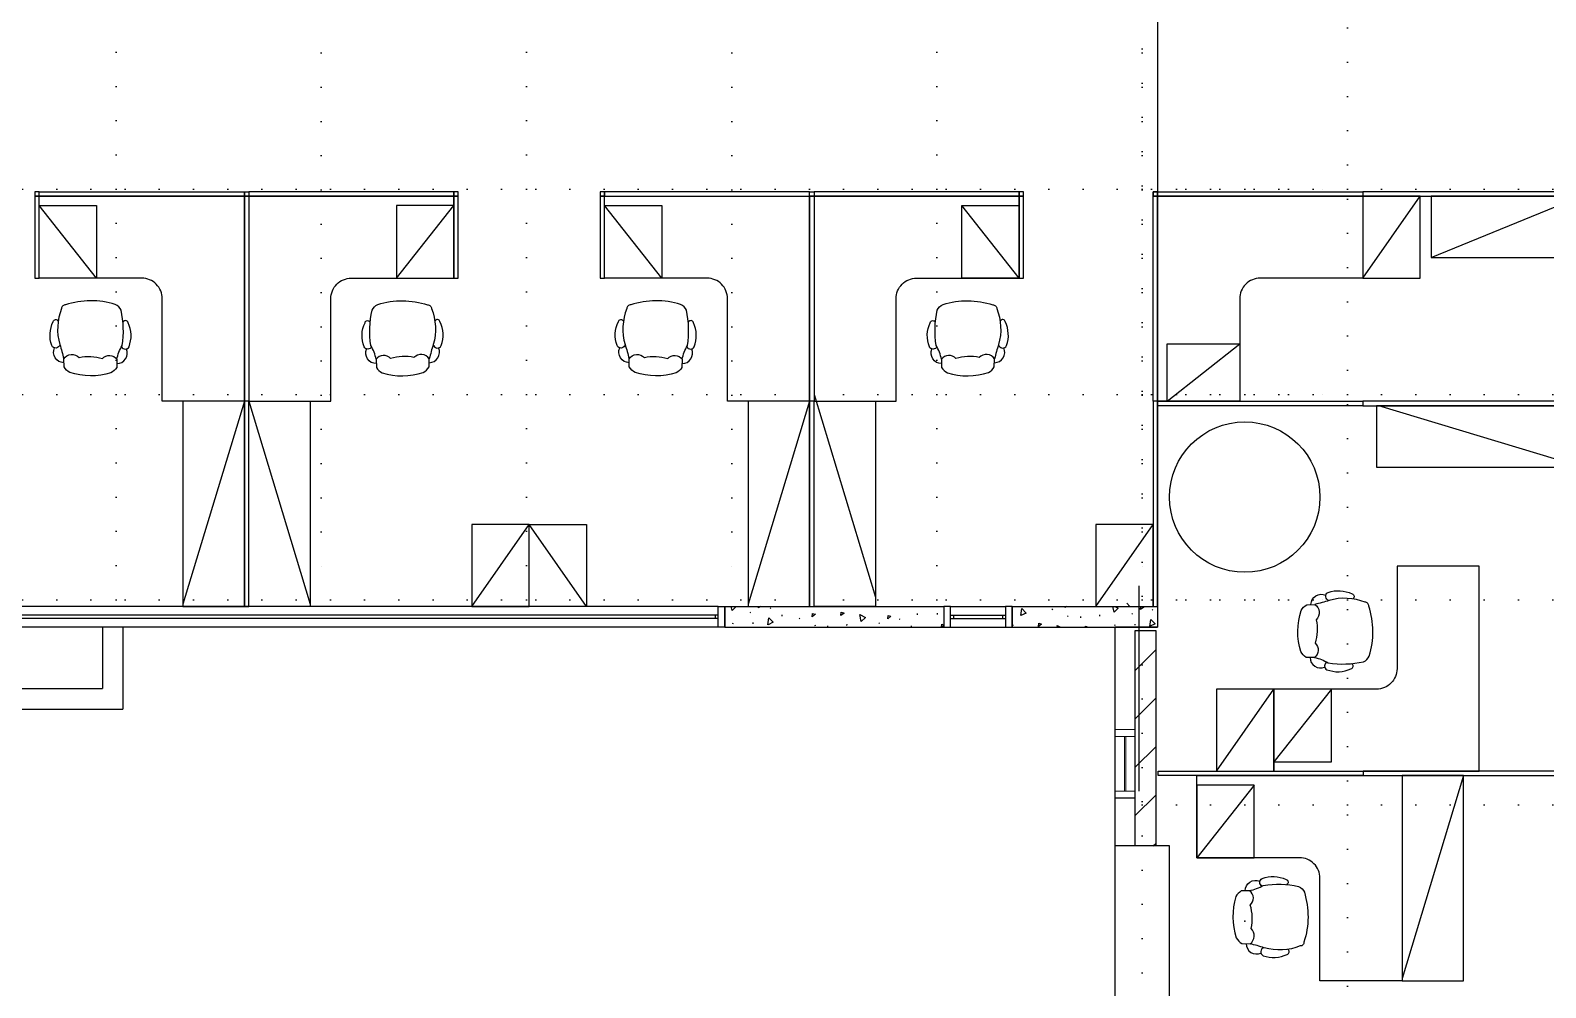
# Model space of a CAD drawing. Extents: x -68523 to 336700, y -113452 to 119396.
# Drawn here: x 225123 to 236200, y 15214 to 22212 of the extents above; entities that cross this region are included whole.
import ezdxf

# ---------------------------------------------------------------- set-up
doc = ezdxf.new("R2010")
doc.units = 0
doc.header["$LTSCALE"] = 1000
doc.header["$MEASUREMENT"] = 0
for name, pattern in [('DASH', [0.35, 0.25, -0.1]), ('EC-5thFloor-s6144$0$DOT', [0.25, 0, -0.25]), ('EC-5thFloor-s6144$0$HIDDEN', [0.375, 0.25, -0.125]), ('HIDDEN', [0.375, 0.25, -0.125]), ('S3144a$0$DOT', [0.25, 0, -0.25])]:
    doc.linetypes.add(name, pattern=pattern)
doc.layers.get('0').update_dxf_attribs({"linetype": 'CONTINUOUS'})
for name, color, linetype in [('06 - FURN', 8, 'DASH'), ('ceil-grid 1500', 2, 'CONTINUOUS'), ('ceil-pelmet', 4, 'CONTINUOUS'), ('chair', 3, 'CONTINUOUS'), ('E-demolish work', 9, 'HIDDEN'), ('EC-5thFloor-s6144$0$4', 9, 'EC-5thFloor-s6144$0$DOT'), ('EC-5thFloor-s6144$0$E-demolish work', 9, 'EC-5thFloor-s6144$0$HIDDEN'), ('EC-5thFloor-s6144$0$ECOLUMN', 7, 'CONTINUOUS'), ('Layer1', 1, 'CONTINUOUS'), ('N_Fur', 41, 'CONTINUOUS'), ('S3144a$0$-3', 7, 'CONTINUOUS'), ('S3144a$0$-5', 7, 'CONTINUOUS'), ('S3144a$0$-8', 7, 'CONTINUOUS'), ('S3144a$0$20', 7, 'CONTINUOUS'), ('S3144a$0$4', 7, 'CONTINUOUS'), ('S3144a$0$ceil-grid 1500', 2, 'CONTINUOUS'), ('S3144a$0$ceil-pelmet', 4, 'CONTINUOUS')]:
    doc.layers.add(name, color=color, linetype=linetype)
doc.layers.add('EC-5thFloor-s6144$0$EWINDOW', color=9, linetype='CONTINUOUS', lineweight=9)
doc.layers.add('EC-5thFloor-s6144$0$HATCH-LINE', color=13, linetype='CONTINUOUS', plot=False)

# ---------------------------------------------------------------- blocks, each defined once
blk = doc.blocks.new('EC-5thFloor-s6144$0$grid-base')
for p, q in [((-24750, -73750), (-24750, 750)), ((-23250, -80350), (-23250, 750)), ((-24750, -9750), (750, -9750)), ((-24750, -11250), (750, -11250)), ((-24750, -12750), (750, -12750)), ((-24750, -14250), (750, -14250))]:
    blk.add_line(p, q)
blk = doc.blocks.new('EC-5thFloor-s6144$0$E-WIN2')
at = {"layer": 'EC-5thFloor-s6144$0$EWINDOW', "linetype": 'Continuous'}
for p, q in [((500, 149.9997), (0, 149.9997)), ((0, 149.9997), (0, 0)), ((450.0001, 149.9997), (49.9999, 149.9997)), ((49.9999, 149.9997), (49.9999, 0)), ((450.0001, 0), (450.0001, 149.9997)), ((500, 0), (500, 149.9997)), ((0, 0), (500, 0)), ((49.9999, 79.99984), (450.0001, 79.99984)), ((49.9999, 69.99986), (49.9999, 79.99984)), ((450.0001, 69.99986), (49.9999, 69.99986)), ((49.9999, 0), (450.0001, 0)), ((450.0001, 79.99984), (450.0001, 69.99986))]:
    blk.add_line(p, q, dxfattribs=at)
blk = doc.blocks.new('Chair')
at = {"layer": 'chair'}
for points in [[(696, 241, -0.08073), (735, 342, 0.095163), (727, 600, 0.186837), (685, 642, 0.154629), (321, 639, 0.427425), (292, 612, 0.165672), (279, 349, -0.020853), (308, 245, -3.794507)], [(279, 349, -0.744345), (221, 341, -0.209175), (231, 516, -0.689638), (267, 521, -0.689638)], [(730, 333, 0.635952), (785, 333, 0.209175), (778, 508, 0.734215), (741, 512)], [(309, 216, -0.534567), (240, 324, 0.608356)], [(696, 209, 0.534567), (766, 316, -0.608356)]]:
    blk.add_lwpolyline(points, format="xyb", dxfattribs=at)
blk.add_lwpolyline([(696, 241), (695, 181, -0.117598), (653, 141, -0.149873), (352, 144, -0.121311), (310, 186), (308, 245, -0.463458), (420, 254, -0.132891), (591, 246, -0.488609), (696, 241)], format="xyb", close=True, dxfattribs=at)
blk = doc.blocks.new('A$Ca25f92d0')
at = {"layer": 'Layer1'}
blk.add_line((0, 0), (420, 530), dxfattribs=at)
blk.add_lwpolyline([(0, 0), (420, 0), (420, 530), (0, 530)], close=True, dxfattribs=at)

msp = doc.modelspace()

# ---------------------------------------------------------------- hatches: boundary and pattern name
at = {"layer": 'ceil-pelmet'}
h = msp.add_hatch(dxfattribs=at)
h.set_pattern_fill('_USER', color=256, scale=250, angle=45, style=0, pattern_type=0)
h.set_pattern_definition([(45, (-0.0004, -0.0002), (-176.7767, 176.7767), [])])
h.paths.add_polyline_path([(233200, 17825), (233350, 17825), (233350, 16250), (233200, 16250)])
at = {"layer": 'S3144a$0$ceil-pelmet'}
h = msp.add_hatch(dxfattribs=at)
h.set_pattern_fill('_USER', color=256, scale=250, angle=45, style=0, pattern_type=0)
h.set_pattern_definition([(45, (0, -3e-11), (-176.7767, 176.7767), [])])
h.paths.add_polyline_path([(233200, 17825), (233350, 17825), (233350, 16250), (233200, 16250)])

# ---------------------------------------------------------------- linework, layer by layer
at = {"layer": '06 - FURN', "ltscale": 500}
msp.add_lwpolyline([(233224.9, 18150), (233224.9, 16650)], dxfattribs=at)
at = {"layer": 'ceil-grid 1500'}
msp.add_lwpolyline([(233200, 17825), (233350, 17825), (233350, 16250), (233200, 16250)], close=True, dxfattribs=at)
at = {"layer": 'E-demolish work', "linetype": 'HIDDEN'}
msp.add_line((233362, 28500), (233362, 18000), dxfattribs=at)
at = {"layer": 'EC-5thFloor-s6144$0$E-demolish work', "linetype": 'EC-5thFloor-s6144$0$HIDDEN'}
msp.add_line((233362, 28500), (233362, 18000), dxfattribs=at)
at = {"layer": 'EC-5thFloor-s6144$0$ECOLUMN'}
msp.add_lwpolyline([(233200, 16250), (233200, 16600), (233050, 16600), (233050, 15000), (233200, 15000), (233200, 15050)], dxfattribs=at)
msp.add_lwpolyline([(233050, 15050), (233450, 15050), (233450, 16250), (233050, 16250)], close=True, dxfattribs=at)
at = {"layer": 'EC-5thFloor-s6144$0$HATCH-LINE'}
msp.add_lwpolyline([(258950, 6100), (258950, 13500), (259550, 13500), (259550, 24100), (258950, 24100), (258950, 31750), (258950, 31750), (258950, 31750), (233362, 31750), (233362, 17850), (233050, 17850), (233050, 17850), (233050, 17850), (233050, 17850), (233050, 17850), (233050, -18050), (233050, -18050), (218424.9, -18049.9), (218424.9, -18049.9), (218424.9, -38550), (217000, -38550), (217000, -49550)], dxfattribs=at)
at = {"layer": 'Layer1', "ltscale": 500}
msp.add_line((232351.4, 21000), (230851.4, 21000), dxfattribs=at)
at = {"layer": 'Layer1'}
for p, q in [((234863, 20400), (235283, 21000)), ((235363, 20550), (236463, 21000)), ((226687.3, 19500), (226237.5, 18017.9)), ((226719.3, 19500), (227169.1, 18017.9)), ((230819.4, 19500), (230369.6, 18017.9)), ((230851.4, 19550), (231301.2, 18067.9)), ((236463.1, 19018.2), (234981, 19468)), ((228349.4, 18000), (228769.4, 18600)), ((229189.4, 18000), (228769.4, 18600)), ((232911, 18000), (233331, 18600)), ((232911, 18000), (233331, 18600)), ((233793, 16795.7), (234213, 17395.7)), ((235599.8, 16763.7), (235150, 15281.6))]:
    msp.add_line(p, q, dxfattribs=at)
for points in [[(225155.3, 21000), (225187.3, 21000), (225187.3, 21032), (225155.3, 21032)], [(225155.3, 20400), (225187.3, 20400), (225187.3, 21000), (225155.3, 21000)], [(226687.3, 21000), (225187.3, 21000), (225187.3, 21032), (226687.3, 21032)], [(226687.3, 21032), (226719.3, 21032), (226719.3, 21000), (226687.3, 21000)], [(226687.3, 21000), (226719.3, 21000), (226719.3, 19500), (226687.3, 19500)], [(226719.3, 21000), (228219.3, 21000), (228219.3, 21032), (226719.3, 21032)], [(228219.3, 21000), (228251.3, 21000), (228251.3, 21032), (228219.3, 21032)], [(228219.3, 20400), (228251.3, 20400), (228251.3, 21000), (228219.3, 21000)], [(229287.4, 21000), (229319.4, 21000), (229319.4, 21032), (229287.4, 21032)], [(229287.4, 20400), (229319.4, 20400), (229319.4, 21000), (229287.4, 21000)], [(229319.4, 21000), (230819.4, 21000), (230819.4, 21032), (229319.4, 21032)], [(230819.4, 21032), (230851.4, 21032), (230851.4, 21000), (230819.4, 21000)], [(230819.4, 21000), (230851.4, 21000), (230851.4, 19500), (230819.4, 19500)], [(230851.4, 21000), (232351.4, 21000), (232351.4, 21032), (230851.4, 21032)], [(232351.4, 21000), (232383.4, 21000), (232383.4, 21032), (232351.4, 21032)], [(232351.4, 20400), (232383.4, 20400), (232383.4, 21000), (232351.4, 21000)], [(233331, 21032), (233363, 21032), (233363, 21000), (233331, 21000)], [(233363, 21032), (233331, 21032), (233331, 21000), (233363, 21000)], [(233331, 21000), (233363, 21000), (233363, 19500), (233331, 19500)], [(233363, 21032), (234863, 21032), (234863, 21000), (233363, 21000)], [(234863, 21000), (236463, 21000), (236463, 21032), (234863, 21032)], [(235283, 21000), (234863, 21000), (234863, 20400), (235283, 20400)], [(235363, 20550), (236463, 20550), (236463, 21000), (235363, 21000)], [(226687.3, 17999.9), (226687.3, 19500), (226237.5, 19500), (226237.5, 17999.9)], [(226687.3, 18000), (226719.3, 18000), (226719.3, 19500), (226687.3, 19500)], [(226719.3, 17999.9), (226719.3, 19500), (227169.1, 19500), (227169.1, 17999.9)], [(230819.4, 17999.9), (230819.4, 19500), (230369.6, 19500), (230369.6, 17999.9)], [(230819.4, 18000), (230851.4, 18000), (230851.4, 19500), (230819.4, 19500)], [(230851.4, 17999.9), (230851.4, 19500), (231301.2, 19500), (231301.2, 17999.9)], [(233331, 18000), (233363, 18000), (233363, 19500), (233331, 19500)], [(233363, 19500), (234863, 19500), (234863, 19468), (233363, 19468)], [(234863, 19468), (236463, 19468), (236463, 19500), (234863, 19500)], [(234962.9, 19018.2), (236463, 19018.2), (236463, 19468), (234962.9, 19468)], [(228769.4, 18600), (228349.4, 18600), (228349.4, 18000), (228769.4, 18000)], [(228769.4, 18600), (229189.4, 18600), (229189.4, 18000), (228769.4, 18000)], [(233331, 18600), (232911, 18600), (232911, 18000), (233331, 18000)], [(233331, 18600), (232911, 18600), (232911, 18000), (233331, 18000)], [(234213, 17395.7), (233793, 17395.7), (233793, 16795.7), (234213, 16795.7)], [(233366.3, 16795.7), (234866.3, 16795.7), (234866.3, 16763.7), (233366.3, 16763.7)], [(234866.1, 16763.7), (236466.1, 16763.7), (236466.1, 16795.7), (234866.1, 16795.7)], [(235599.8, 15263.6), (235599.8, 16763.7), (235150, 16763.7), (235150, 15263.6)]]:
    msp.add_lwpolyline(points, close=True, dxfattribs=at)
for points in [[(225187.3, 20400), (225187.3, 21000), (226687.3, 21000), (226687.3, 19500), (226087.3, 19500), (226087.3, 20250, 0.4142136), (225937.3, 20400)], [(228219.3, 20400), (228219.3, 21000), (226719.3, 21000), (226719.3, 19500), (227319.3, 19500), (227319.3, 20250, -0.4142136), (227469.3, 20400)], [(229319.4, 20400), (229319.4, 21000), (230819.4, 21000), (230819.4, 19500), (230219.4, 19500), (230219.4, 20250, 0.4142136), (230069.4, 20400)], [(232351.4, 20400), (232351.4, 21000), (230851.4, 21000), (230851.4, 19500), (231451.4, 19500), (231451.4, 20250, -0.4142136), (231601.4, 20400)], [(233963, 19500), (233363, 19500), (233363, 21000), (234863, 21000), (234863, 20400), (234113, 20400, 0.4142136), (233963, 20250)], [(234213, 17395.7), (234213, 16795.7), (235713, 16795.7), (235713, 18295.7), (235113, 18295.7), (235113, 17545.7, -0.4142136), (234963, 17395.7)], [(233650, 16163.7), (233650, 16763.7), (235150, 16763.7), (235150, 15263.7), (234550, 15263.7), (234550, 16013.7, 0.4142136), (234400, 16163.7)]]:
    msp.add_lwpolyline(points, format="xyb", close=True, dxfattribs=at)
at = {"layer": 'N_Fur'}
msp.add_point((234000, 15700), dxfattribs=at)
at = {"layer": 'S3144a$0$-3', "color": 9, "linetype": 'Continuous'}
for p, q in [((230200, 18000), (231800, 18000)), ((230200, 17850), (230200, 18000)), ((231800, 18000), (231800, 17850)), ((232300, 18000), (232300, 17850)), ((232300, 18000), (233362, 18000)), ((233362, 18000), (233362, 17850)), ((230200, 17850), (231800, 17850)), ((232300, 17850), (233362, 17850))]:
    msp.add_line(p, q, dxfattribs=at)
msp.add_circle((234000, 18800), 550, dxfattribs=at)
msp.add_circle((234000, 18800), 550, dxfattribs=at)
at = {"layer": 'S3144a$0$-5', "color": 9, "linetype": 'Continuous'}
for p, q in [((230150, 18000), (219850, 18000)), ((231850, 18000), (232250, 18000)), ((230150, 17937.5), (219850, 17937.5)), ((230150, 17912.5), (219850, 17912.5)), ((230150, 17850), (219850, 17850)), ((230130, 17937.5), (230130, 17912.5)), ((231850, 17937.5), (232250, 17937.5)), ((231850, 17912.5), (232250, 17912.5)), ((231850, 17850), (232250, 17850)), ((231870, 17937.5), (231870, 17912.5)), ((232230, 17937.5), (232230, 17912.5))]:
    msp.add_line(p, q, dxfattribs=at)
for points in [[(230150, 18000), (230200, 18000), (230200, 17850), (230150, 17850)], [(231850, 18000), (231800, 18000), (231800, 17850), (231850, 17850)], [(232300, 18000), (232250, 18000), (232250, 17850), (232300, 17850)]]:
    msp.add_lwpolyline(points, close=True, dxfattribs=at)
at = {"layer": 'S3144a$0$-8', "color": 9, "linetype": 'Continuous'}
for p, q in [((225650, 17850), (225650, 17400)), ((225800, 17850), (225800, 17250)), ((217900, 17400), (225650, 17400)), ((217900, 17250), (225800, 17250))]:
    msp.add_line(p, q, dxfattribs=at)
at = {"layer": 'S3144a$0$20', "color": 9, "linetype": 'Continuous'}
for p, q in [((230252.6, 17970), (230246.1, 18000)), ((230282.8, 18000), (230253.2, 17970.5)), ((230381.9, 17959.8), (230387.1, 17956)), ((230446.2, 17989.8), (230447.2, 18000)), ((230459.6, 18000), (230446.2, 17989.8)), ((230530.2, 17989.7), (230535.4, 17985.9)), ((231356.8, 17997.4), (231357, 18000)), ((231607.2, 17940.2), (231607.8, 17948.9)), ((231754, 17941.9), (231754.6, 17950.6)), ((232467.3, 17997.8), (232467.5, 18000)), ((232591, 17982.4), (232596.2, 17978.6)), ((232686.6, 17992.6), (232687.3, 18000)), ((232696.3, 18000), (232686.6, 17992.6)), ((233044.8, 17958.2), (233035.9, 18000)), ((233137.5, 18023.5), (233161, 18000)), ((233174.2, 17948), (233179.3, 17944.2)), ((233238.5, 17978), (233240.7, 18000)), ((233322.5, 17977.9), (233327.6, 17974.1)), ((230259.1, 17872.5), (230259.7, 17881.2)), ((230405.8, 17874.3), (230406.5, 17883)), ((230619.1, 17930.2), (230619.7, 17938.9)), ((230742.9, 17914.7), (230748, 17910.9)), ((230856.4, 17865.4), (230859.9, 17858.2)), ((230952.7, 17850.3), (230953.3, 17859)), ((231092, 17862.2), (231092.6, 17871)), ((231326, 17880.3), (231331.2, 17876.5)), ((231474.3, 17910.3), (231479.5, 17906.5)), ((231563.2, 17850.7), (231563.8, 17859.5)), ((231802.5, 17860.8), (231788.4, 17850)), ((232704.5, 17933), (232708.1, 17925.8)), ((232800.9, 17917.9), (232801.5, 17926.7)), ((232940.2, 17929.9), (232940.8, 17938.6)), ((233051.3, 17860.7), (233051.9, 17869.5)), ((233198.1, 17862.5), (233198.7, 17871.2))]:
    msp.add_line(p, q, dxfattribs=at)
for points in [[(230838.4, 17924.9), (230840.8, 17949.4), (230862.1, 17943), (230838.4, 17924.9)], [(231047.4, 17933.4), (231049.8, 17957.9), (231071, 17951.5), (231047.4, 17933.4)], [(232362.8, 17934.3), (232369.9, 17985), (232401.7, 17952.2), (232363.7, 17934.6)], [(233051.2, 18000), (233075.2, 17988.3), (233045.5, 17958.8)], [(233249.2, 18000), (233262.2, 17996.1), (233238.5, 17978)], [(230514.7, 17866.6), (230521.7, 17917.4), (230553.5, 17884.6), (230515.5, 17866.9)], [(231196.7, 17890.6), (231185.9, 17940.7), (231227, 17920.7), (231197.3, 17891.1)], [(231390.3, 17910.3), (231392.8, 17934.9), (231414, 17928.4), (231390.3, 17910.3)], [(231782.9, 17850), (231784.9, 17870), (231802.5, 17864.7)], [(232302.5, 17864.7), (232306.2, 17863.6), (232302.5, 17860.8)], [(232491.5, 17854), (232493.9, 17878.5), (232515.1, 17872.1), (232491.5, 17854)], [(232632.4, 17850), (232630, 17861.2), (232653.1, 17850)], [(232836.3, 17850), (232836.9, 17855.4), (232854.8, 17850)], [(233306.9, 17854.9), (233314, 17905.6), (233345.8, 17872.8), (233307.8, 17855.2)]]:
    msp.add_lwpolyline(points, dxfattribs=at)
at = {"layer": 'S3144a$0$4', "color": 7, "linetype": 'S3144a$0$DOT'}
for p, q in [((225750, 18050), (225750, 31550)), ((227250, 31550), (227250, 18050)), ((228750, 18050), (228750, 31550)), ((230250, 31550), (230250, 18050)), ((231750, 18050), (231750, 31550)), ((233250, 31550), (233250, 18050)), ((186800, 21050), (234750, 21050)), ((186800, 19550), (234750, 19550)), ((186800, 18050), (234750, 18050))]:
    msp.add_line(p, q, dxfattribs=at)
at = {"layer": 'S3144a$0$4', "linetype": 'S3144a$0$DOT'}
for p, q in [((225750, 18050), (225750, 31550)), ((227250, 31550), (227250, 18050)), ((228750, 18050), (228750, 31550)), ((230250, 31550), (230250, 18050)), ((231750, 18050), (231750, 31550)), ((186800, 21050), (234750, 21050)), ((186800, 19550), (234750, 19550)), ((186800, 18050), (234750, 18050))]:
    msp.add_line(p, q, dxfattribs=at)
at = {"layer": 'S3144a$0$ceil-grid 1500'}
msp.add_lwpolyline([(233200, 17825), (233350, 17825), (233350, 16250), (233200, 16250)], close=True, dxfattribs=at)

# ---------------------------------------------------------------- block references
at = {"layer": 'EC-5thFloor-s6144$0$4'}
msp.add_blockref('EC-5thFloor-s6144$0$grid-base', (258000, 30800), dxfattribs=at)
at = {"layer": 'EC-5thFloor-s6144$0$EWINDOW', "linetype": 'Continuous', "xscale": -1, "rotation": 270}
msp.add_blockref('EC-5thFloor-s6144$0$E-WIN2', (233050, 16600), dxfattribs=at)
at = {"layer": 'Layer1', "xscale": -1}
for name, p in [('A$Ca25f92d0', (225607.3, 20400)), ('A$Ca25f92d0', (229739.4, 20400)), ('A$Ca25f92d0', (232351.4, 20400)), ('Chair', (228347.4, 19566.1)), ('Chair', (232479.5, 19566.1))]:
    msp.add_blockref(name, p, dxfattribs=at)
at = {"layer": 'Layer1'}
for name, p in [('A$Ca25f92d0', (227799.3, 20400)), ('Chair', (225059.2, 19566.1)), ('Chair', (229191.3, 19566.1))]:
    msp.add_blockref(name, p, dxfattribs=at)
at = {"layer": 'Layer1', "xscale": -1, "rotation": 270}
for name, p in [('A$Ca25f92d0', (233433, 19500)), ('Chair', (233793.8, 15226.5))]:
    msp.add_blockref(name, p, dxfattribs=at)
at = {"layer": 'Layer1'}
for name, p, rotation in [('Chair', (234268.2, 18323.2), 270), ('A$Ca25f92d0', (234633, 17395.7), 180), ('A$Ca25f92d0', (234070, 16693.7), 180)]:
    msp.add_blockref(name, p, dxfattribs=dict(at, rotation=rotation))

doc.saveas('drawing.dxf')
